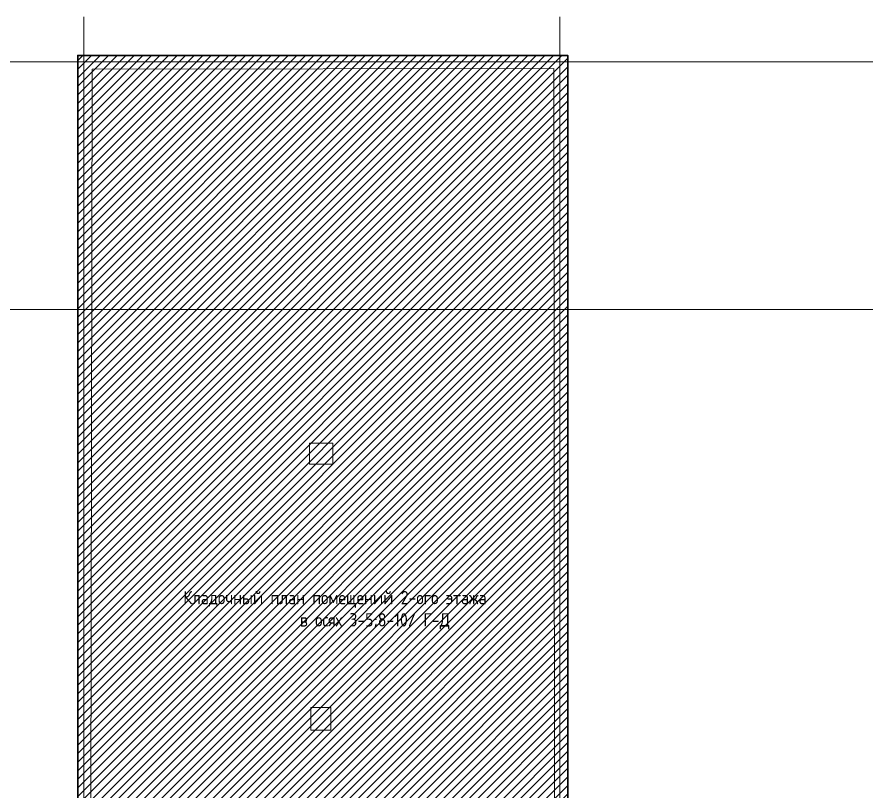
# Model space of a CAD drawing. Header units: millimetres. Extents: x -11886 to 379896, y -8130 to 47743.
# Drawn here: x 124998 to 147288, y 24372 to 44685 of the extents above; entities that cross this region are included whole.
import ezdxf

# ---------------------------------------------------------------- set-up
doc = ezdxf.new("R2010")
doc.units = ezdxf.units.MM
doc.linetypes.add('ADSK_Линия сетки', pattern=[25, 20, -2.5, 0, -2.5])
for name, color, linetype, lineweight in [('Аннотация', 7, 'Continuous', 9), ('Оси', 7, 'Continuous', 9), ('Перекрытие', 7, 'Continuous', 18)]:
    doc.layers.add(name, color=color, linetype=linetype, lineweight=lineweight)
doc.styles.add('GOST Common_2', font='GOST_Common.ttf', dxfattribs={"width": 0.9, "height": 250})

msp = doc.modelspace()

# ---------------------------------------------------------------- hatches: boundary and pattern name
at = {"lineweight": 13, "true_color": 0x636466, "transparency": 33554559}
h = msp.add_hatch(dxfattribs=at)
h.set_pattern_fill('ANSI31', color=251, scale=50)
h.set_pattern_definition([(45, (108139.4, 85026.59), (-112.2532, 112.2532), [])])
h.paths.add_polyline_path([(139456.42, 43675.13), (126595.23, 43675.13), (126595.23, 21068.63), (119444.64, 21068.63), (119440.72, 13720.18), (122426.97, 13716.63), (122426.97, 13206.63), (120564.56, 13206.63), (120564.56, 11328.12), (143932.17, 11328.12), (143932.17, 13716.63), (146881.3, 13716.63), (146869.1, 21084.06), (139456.42, 21084.06)])

# ---------------------------------------------------------------- linework, layer by layer
at = {"color": 251, "lineweight": 30, "true_color": 0x636466}
msp.add_lwpolyline([(119444.64, 21068.63), (119440.72, 13720.18), (122426.97, 13716.63), (122426.97, 13206.63), (120564.56, 13206.63), (120564.56, 11328.12), (143932.17, 11328.12), (143932.17, 13716.63), (146881.3, 13716.63), (146869.1, 21084.06), (139456.42, 21084.06), (139456.42, 43675.13), (126595.23, 43675.13), (126595.23, 21068.63), (119444.64, 21068.63)], dxfattribs=at)
at = {"layer": 'Оси', "linetype": 'ADSK_Линия сетки'}
for p, q in [((126749.31, -5917.65), (126749.31, 44684.79)), ((139249.31, -5917.65), (139249.31, 44684.79)), ((97053.17, 43506.79), (165281.12, 43506.79)), ((97053.17, 37006.79), (165281.12, 37006.79))]:
    msp.add_line(p, q, dxfattribs=at)
at = {"layer": 'Перекрытие', "color": 136, "true_color": 0x008080}
for p, q in [((126972.02, 43316.51), (126930.96, 18234.63)), ((139089.84, 43335.44), (126972.02, 43316.51)), ((139119.5, 18242.84), (139089.84, 43335.44)), ((132675.97, 32948.63), (132675.97, 33501.63)), ((132675.97, 33501.63), (133288.97, 33501.63)), ((133288.97, 33501.63), (133288.97, 32948.63)), ((133288.97, 32948.63), (132675.97, 32948.63)), ((132714.97, 25969.63), (132714.97, 26564.63)), ((132714.97, 26564.63), (133233.97, 26564.63)), ((133233.97, 26564.63), (133233.97, 25969.63)), ((133233.97, 25969.63), (132714.97, 25969.63))]:
    msp.add_line(p, q, dxfattribs=at)

# ---------------------------------------------------------------- texts
at = {"layer": 'Аннотация', "insert": (129364.37, 29622.25), "char_height": 350, "width": 10143.7627, "attachment_point": 1, "style": 'GOST Common_2'}
msp.add_mtext('Кладочный план помещений 2-ого этажа \\P                в осях 3-5;8-10/ Г-Д', dxfattribs=at)

doc.saveas('drawing.dxf')
